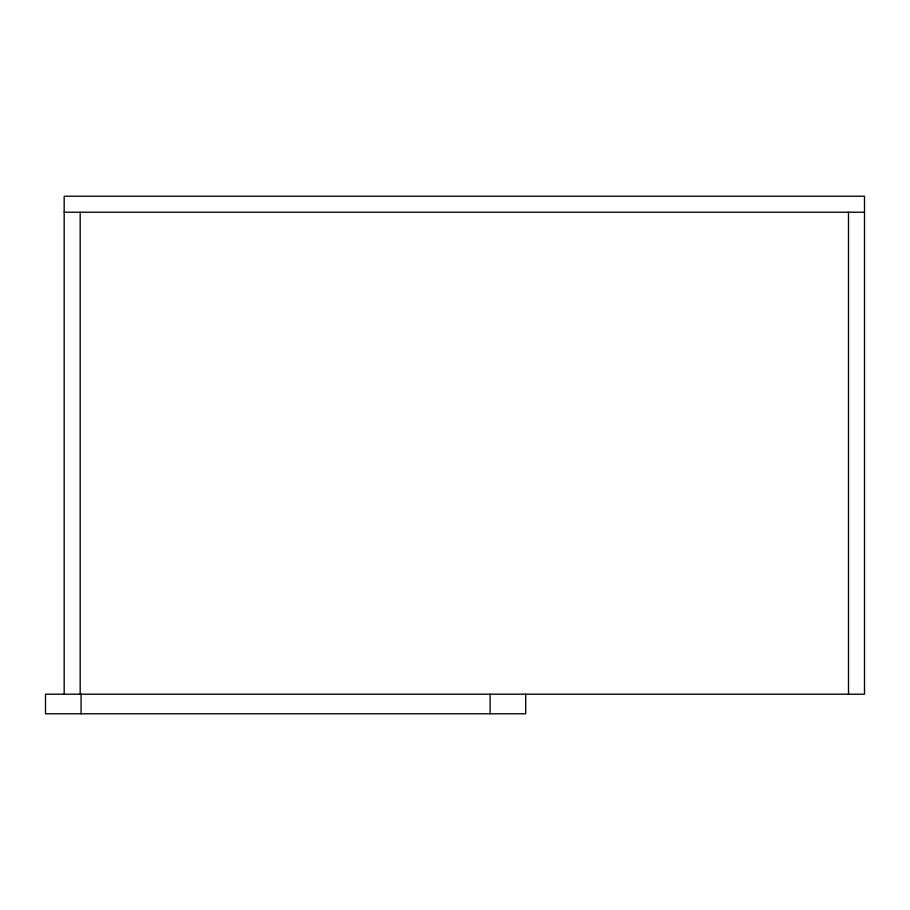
<?xml version="1.0" encoding="UTF-8"?>
<svg xmlns="http://www.w3.org/2000/svg" width="910" height="910" viewBox="0 0 910 910"><rect width="100%" height="100%" fill="white"/><g stroke="black" fill="none" stroke-linecap="round" stroke-linejoin="round"><path stroke-width="1.36" d="M64.178 212.235L864.5 212.235M848.495 212.235L848.495 694.205M525.696 694.205L525.696 713.77L45.5 713.77L45.5 694.205L864.5 694.205L864.5 196.23L64.178 196.23L64.178 694.205M490.126 694.205L490.126 713.77M81.07 694.205L81.07 713.77M80.182 212.235L80.182 694.205"/></g></svg>
